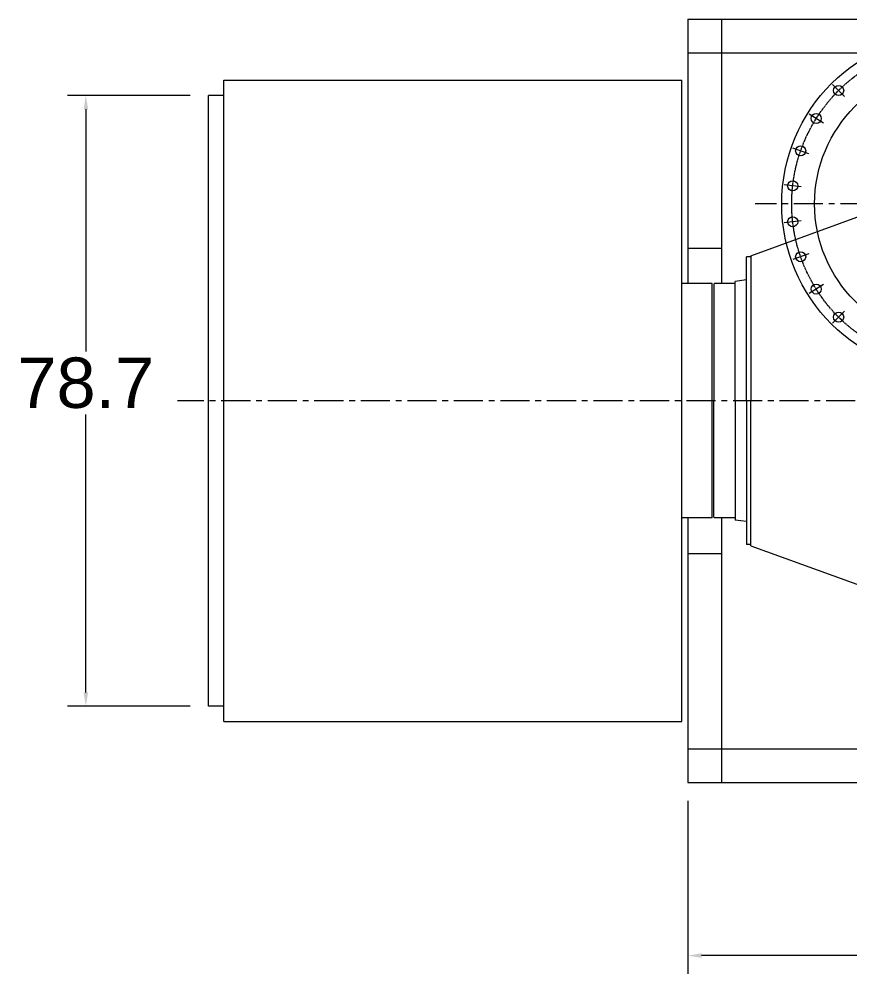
# Model space of a CAD drawing. Header units: inches. Extents: x 0 to 31702, y 0 to 24154.
# Drawn here: x 11040 to 13762, y 8237 to 11364 of the extents above; entities that cross this region are included whole.
import ezdxf

# ---------------------------------------------------------------- set-up
doc = ezdxf.new("R2010")
doc.units = ezdxf.units.IN
doc.header["$MEASUREMENT"] = 0
for name, pattern in [('ACAD_ISO04W100', [30, 24, -3, 0, -3]), ('CENTER', [50.8, 31.75, -6.35, 6.35, -6.35]), ('CHAIN', [0.7087, 0.4724, -0.0591, 0.1181, -0.0591])]:
    doc.linetypes.add(name, pattern=pattern)
doc.layers.get('Defpoints').update_dxf_attribs({"lineweight": 5})
doc.layers.add('CAXA1', color=5, linetype='CENTER', lineweight=5)
doc.styles.add('Roman', font='arial.ttf')
doc.styles.get("Standard").update_dxf_attribs({"font": 'arial.ttf'})
doc.dimstyles.new('ISO-25', dxfattribs={"dimscale": 30, "dimtxt": 1.5, "dimasz": 1.5, "dimexe": 2, "dimexo": 2, "dimtad": 1, "dimtih": 1, "dimtoh": 1, "dimdec": 1, "dimlfac": 0.03937, "dimdsep": 46, "dimtxsty": 'Standard', "dimcen": 2.5, "dimclrd": 7, "dimclre": 7, "dimclrt": 7, "dimadec": 0, "dimazin": 0, "dimtfac": 1, "dimtdec": 1, "dimtmove": 0, "dimatfit": 3, "dimfxl": 1, "dimlwd": 5, "dimlwe": 5, "dimarcsym": 0})

# ---------------------------------------------------------------- blocks, each defined once
blk = doc.blocks.new('*D24')
at = {"color": 7, "linetype": 'Continuous', "lineweight": 5, "transparency": 16777216}
for p, q in [((13231, 8803.8), (13231, 8236.7)), ((18806, 8803.8), (18806, 8236.7)), ((18761, 8296.7), (13276, 8296.7))]:
    blk.add_line(p, q, dxfattribs=at)
at = {"color": 7, "transparency": 16777216}
for points in [[(13276, 8304.2), (13276, 8289.2), (13231, 8296.7)], [(18761, 8304.2), (18761, 8289.2), (18806, 8296.7)]]:
    blk.add_solid(points, dxfattribs=at)
at = {"layer": 'Defpoints', "color": 0, "transparency": 16777216}
for p in [(13231, 8863.8), (18806, 8863.8), (13231, 8296.7)]:
    blk.add_point(p, dxfattribs=at)
at = {"color": 7, "lineweight": 5, "transparency": 16777216, "insert": (16014.5, 8397.9), "char_height": 165, "attachment_point": 5, "style": 'Roman'}
blk.add_mtext('D', dxfattribs=at)
blk = doc.blocks.new('*D14')
at = {"color": 7, "linetype": 'Continuous', "lineweight": 5, "transparency": 16777216}
for p, q in [((11601, 11113.8), (11199, 11113.8)), ((11259, 11068.8), (11259, 10274.8)), ((11259, 9158.8), (11259, 10068.8)), ((11601, 9113.8), (11199, 9113.8))]:
    blk.add_line(p, q, dxfattribs=at)
at = {"color": 7, "transparency": 16777216}
for points in [[(11251.5, 11068.8), (11266.5, 11068.8), (11259, 11113.8)], [(11251.5, 9158.8), (11266.5, 9158.8), (11259, 9113.8)]]:
    blk.add_solid(points, dxfattribs=at)
at = {"layer": 'Defpoints', "color": 0, "transparency": 16777216}
for p in [(11661, 11113.8), (11259, 9113.8), (11661, 9113.8)]:
    blk.add_point(p, dxfattribs=at)
at = {"color": 7, "lineweight": 5, "transparency": 16777216, "insert": (11259, 10171.8), "char_height": 165, "attachment_point": 5, "style": 'Roman'}
blk.add_mtext('78.7', dxfattribs=at)

msp = doc.modelspace()

# ---------------------------------------------------------------- linework, layer by layer
at = {"color": 7, "lineweight": 5}
for p, q in [((13231.01, 11363.82), (13231.01, 10497.32)), ((13231.01, 11363.82), (18806.01, 11363.82)), ((13341.01, 11363.82), (13341.01, 10497.32)), ((13231.01, 11253.82), (18806.01, 11253.82)), ((11711.01, 9063.82), (11711.01, 11163.82)), ((11711.01, 11163.82), (13211.01, 11163.82)), ((13211.01, 9063.82), (13211.01, 11163.82)), ((11661.01, 9113.82), (11661.01, 11113.82)), ((11711.01, 11113.82), (11661.01, 11113.82)), ((13437.23, 10588.58), (13820.01, 10727.89)), ((13231.01, 10613.82), (13341.01, 10613.82)), ((13423.01, 10113.82), (13423.01, 10584.82)), ((13437.23, 10584.82), (13423.01, 10584.82)), ((13437.23, 10588.58), (13437.23, 10113.82)), ((13423.01, 10509.81), (13386.01, 10504.94)), ((13311.01, 10497.32), (13211.01, 10497.32)), ((13311.01, 9730.32), (13311.01, 10497.32)), ((13318.01, 10497.32), (13316.01, 10495.32)), ((13316.01, 10495.32), (13316.01, 10113.82)), ((13386.01, 10497.32), (13318.01, 10497.32)), ((13386.01, 10113.82), (13386.01, 10504.94)), ((13316.01, 9732.32), (13316.01, 10113.82)), ((13386.01, 10113.82), (13386.01, 9722.97)), ((13423.01, 10113.82), (13423.01, 9671.33)), ((13437.23, 9639.07), (13437.23, 10113.82)), ((13311.01, 9730.32), (13211.01, 9730.32)), ((13231.01, 9730.32), (13231.01, 8863.82)), ((13318.01, 9730.32), (13316.01, 9732.32)), ((13386.01, 9730.32), (13318.01, 9730.32)), ((13341.01, 9730.32), (13341.01, 8863.82)), ((13423.01, 9717.84), (13386.01, 9722.71)), ((13423.01, 9671.33), (13423.01, 9642.82)), ((13437.23, 9642.82), (13423.01, 9642.82)), ((13437.23, 9639.07), (13820.01, 9499.76)), ((13231.01, 9613.82), (13341.01, 9613.82)), ((11711.01, 9113.82), (11661.01, 9113.82)), ((11711.01, 9063.82), (13211.01, 9063.82)), ((13231.01, 8973.82), (18806.01, 8973.82)), ((13231.01, 8863.82), (18806.01, 8863.82))]:
    msp.add_line(p, q, dxfattribs=at)
at = {"color": 7, "linetype": 'ACAD_ISO04W100', "lineweight": 5, "ltscale": 5}
for p, q in [((13744.45, 11110.39), (13705.12, 11149.72)), ((13675.03, 11023.35), (13627.94, 11052.94)), ((13626.72, 10923.04), (13574.23, 10941.41)), ((13601.95, 10814.5), (13546.68, 10820.72)), ((13601.95, 10703.16), (13546.68, 10696.93)), ((13626.72, 10594.62), (13574.22, 10576.25)), ((13675.03, 10494.31), (13627.93, 10464.72)), ((13744.44, 10407.26), (13705.11, 10367.93))]:
    msp.add_line(p, q, dxfattribs=at)
at = {"color": 7, "lineweight": 5}
for centre, radius in [((14096.01, 10758.82), 557.5), ((14096.01, 10758.82), 450), ((13724.78, 11130.06), 16.5), ((13651.48, 11038.15), 16.5), ((13600.48, 10932.23), 16.5), ((13574.31, 10817.61), 16.5), ((13574.31, 10700.05), 16.5), ((13600.47, 10585.43), 16.5), ((13651.48, 10479.51), 16.5), ((13724.78, 10387.6), 16.5)]:
    msp.add_circle(centre, radius, dxfattribs=at)
at = {"color": 7, "linetype": 'CHAIN', "lineweight": 5, "ltscale": 15}
msp.add_circle((14096.01, 10758.82), 525, dxfattribs=at)
at = {"layer": 'CAXA1', "linetype": 'CENTER', "lineweight": 5, "ltscale": 3}
for p, q in [((14740.36, 10758.82), (13451.68, 10758.82)), ((18350.98, 10113.82), (11558.96, 10113.82))]:
    msp.add_line(p, q, dxfattribs=at)

# ---------------------------------------------------------------- dimensions: what is measured, and where the dimension line sits
at = {"color": 7, "lineweight": 5}
dim = msp.add_linear_dim(base=(11259.01, 9113.82), p1=(11661.01, 11113.82), p2=(11661.01, 9113.82), angle=270, dimstyle='ISO-25', override={"dimtxt": 5.5, "dimpost": '\\X', "dimtxsty": 'Roman', "dimtmove": 1}, dxfattribs=at)
dim.commit()
dim.dimension.update_dxf_attribs({"geometry": '*D14', "text_midpoint": (11259.01, 10171.82), "dimtype": 160})
dim = msp.add_linear_dim(base=(13231.01, 8296.66), p1=(18806.01, 8863.82), p2=(13231.01, 8863.82), angle=180, text='D', dimstyle='ISO-25', override={"dimtxt": 5.5, "dimpost": '\\X', "dimtxsty": 'Roman', "dimtmove": 1}, dxfattribs=at)
dim.commit()
dim.dimension.update_dxf_attribs({"geometry": '*D24', "text_midpoint": (16014.52, 8296.66), "dimtype": 160})

doc.saveas('drawing.dxf')
